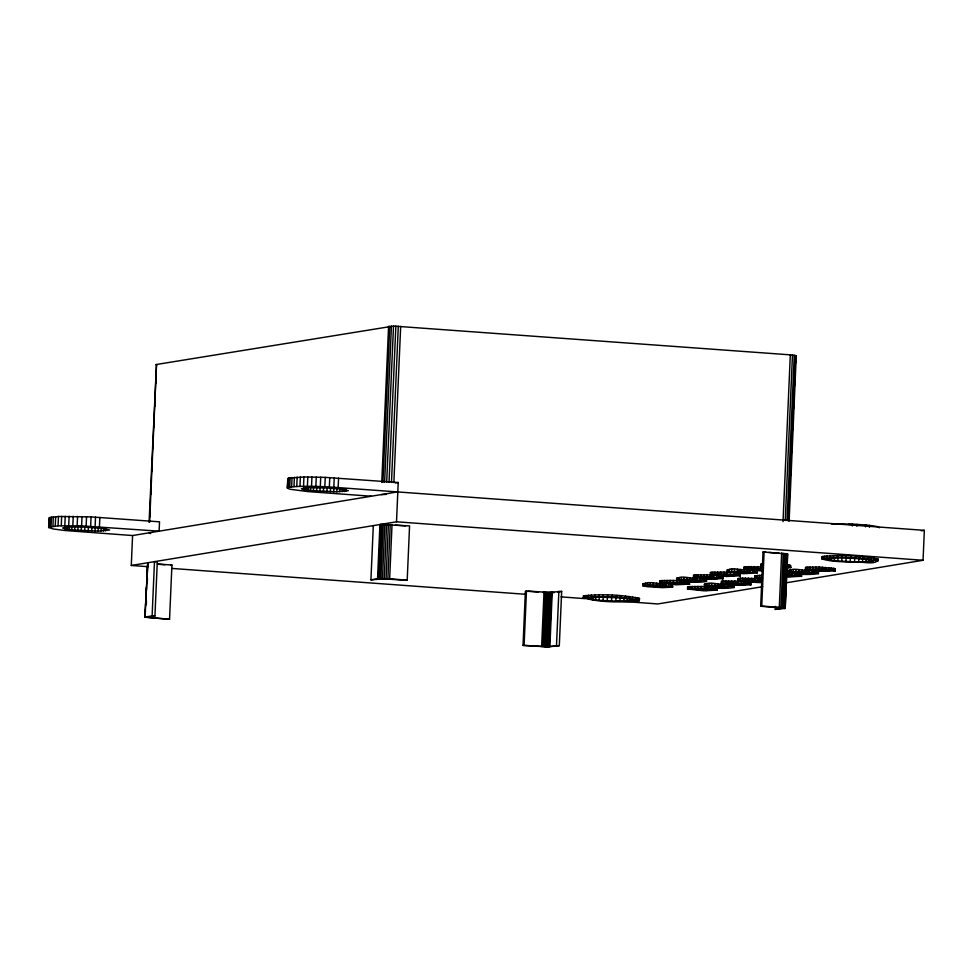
<?xml version="1.0" encoding="UTF-8"?>
<svg xmlns="http://www.w3.org/2000/svg" width="973" height="973" viewBox="0 0 973 973"><rect width="100%" height="100%" fill="white"/><g stroke="black" fill="none" stroke-linecap="round" stroke-linejoin="round"><path stroke-width="1.46" d="M48.65 527.378L49.331 517.672L58.465 516.468L91.061 516.906L159.523 521.82L159.11 531.173L81.598 525.87L58.052 525.821L48.65 527.378L52.968 528.935L64.899 530.504L132.583 535.539L397.811 491.864M48.93 527.743L49.331 517.672M49.732 526.709L50.134 517.356M51.07 526.429L51.484 517.077M52.931 526.186L53.333 516.833M55.266 525.979L55.668 516.627M58.052 525.821L58.465 516.468M61.25 525.712L61.664 516.359M64.814 525.639L65.227 516.298M65.179 528.911L62.722 527.998L68.779 527.001L84.128 527.074L103.162 528.461L109.621 529.993L98.164 531.1L74.702 530.103L65.179 528.911L65.288 526.235M66.967 529.227L67.088 526.551M68.694 525.627L69.107 516.274M69.192 529.531L69.302 526.855M71.783 529.823L71.905 527.159M72.817 525.663L73.23 516.31M74.702 530.103L74.824 527.439M77.147 525.736L77.56 516.395M77.889 530.358L78.059 526.357M81.246 530.589L81.428 526.575M81.598 525.87L82.012 516.517M84.724 530.771L84.894 526.77M86.123 526.04L86.536 516.687M88.227 530.917L88.397 526.916M90.647 526.259L91.061 516.906M91.681 531.027L91.863 527.025M95.026 531.088L95.196 527.074M95.111 526.515L95.512 517.162M98.164 531.1L98.273 528.424M99.441 526.819L99.842 517.466M101.034 531.063L101.143 528.4M103.564 530.99L103.685 528.315M105.716 530.869L105.838 528.193M147.92 566.687L131.282 565.471L132.583 535.539M144.892 617.235L147.86 562.735L144.892 617.235L169.557 619.278L171.929 565.033L157.298 563.963M149.064 522.355L156.507 364.474L393.506 326.064L792.472 355.011L796.34 355.863L795.44 363.598M145.123 617.393L145.451 609.852M145.646 605.34L146.437 587.254M146.643 582.742L147.422 564.656M149.623 522.197L156.507 364.474M146.303 603.99L146.437 600.986M147.227 582.9L147.422 578.376M150.122 516.699L150.316 512.151M151.107 493.956L151.314 489.407M152.104 471.212L152.299 466.663M153.102 448.456L153.235 445.427M154.026 427.232L154.221 422.683M154.95 405.996L155.218 399.927M155.948 383.253L156.142 378.704M145.488 616.979L152.116 615.885L154.488 561.652L157.298 561.847L154.926 616.091L147.908 617.393L169.557 619.278M371.297 496.23L307.48 491.547L289.808 489.212L287.351 488.057L287.765 478.716L288.847 478.047L303.929 476.989L325.237 477.378L398.225 482.511L396.51 521.796L131.282 565.471M287.351 488.057L288.032 478.363M287.619 487.716L288.434 487.4L288.847 478.047M288.434 487.4L289.772 487.12L290.185 477.767M289.772 487.12L291.632 486.877L292.046 477.524M291.632 486.877L293.968 486.67L294.381 477.317M293.968 486.67L296.765 486.512L297.166 477.159M296.765 486.512L299.964 486.403L300.365 477.05M299.964 486.403L303.527 486.33L303.929 476.989M303.88 489.601L301.435 488.689L307.48 487.692L326.332 487.911L341.864 489.151L348.334 490.684L336.865 491.791L313.415 490.793L303.88 489.601L304.002 486.926M305.668 489.906L305.79 487.242M303.527 486.33L307.395 486.318L307.809 476.965M307.894 490.222L308.015 487.546M310.496 490.514L310.667 486.512M307.395 486.318L311.53 486.354L311.932 477.001M313.415 490.793L313.586 486.792M311.53 486.354L315.848 486.427L316.261 477.086M316.59 491.049L316.772 487.047M319.959 491.28L320.129 487.266M315.848 486.427L320.312 486.561L320.713 477.208M323.425 491.462L323.595 487.461M320.312 486.561L324.836 486.731L325.237 477.378M326.928 491.608L327.11 487.607M785.187 582.973L923.049 560.278L924.35 530.346L329.361 486.95L329.762 477.597M330.394 491.718L330.565 487.704M333.727 491.779L333.897 487.765M333.812 487.205L334.226 477.852M336.865 491.791L337.035 487.789M338.142 487.497L338.555 478.157M339.735 491.754L339.905 487.753M342.277 491.681L342.387 489.005M344.43 491.56L344.539 488.884M346.133 491.389L346.254 488.714M370.932 579.859L377.56 578.765L379.932 524.52L409.572 525.894L407.201 580.139L406.142 580.309L384.384 578.838L370.932 579.859L373.304 525.615M381.769 482.462L388.592 326.259M377.56 578.765L378.375 578.667L380.747 524.423M382.924 482.34L389.747 326.137M378.375 578.667L379.494 578.607L381.866 524.362M384.603 482.28L391.426 326.077M379.494 578.607L380.881 578.57L383.253 524.325M380.881 578.57L382.474 578.57L384.846 524.325M386.682 482.267L393.506 326.064M382.474 578.57L384.226 578.594L386.585 524.35M389.03 482.316L395.853 326.101M384.226 578.594L386.05 578.655L388.409 524.411M391.474 482.413L398.298 326.21M407.201 580.139L387.874 578.74L390.246 524.496M389.65 578.862L392.022 524.617M393.858 482.559L400.681 326.356M523.036 645.367L525.396 591.122L526.466 590.952L548.225 592.423L561.676 591.414L559.305 645.646L547.763 646.936L523.036 645.367L547.154 646.668L559.305 645.646M524.094 645.184L526.466 590.952M541.645 646.473L544.016 592.229M543.031 646.559L545.403 592.314M544.454 646.619L546.826 592.387M545.853 646.668L548.225 592.423M547.154 646.668L549.526 592.435M548.298 646.656L550.669 592.411M549.21 646.607L551.582 592.362M549.867 646.534L552.238 592.289M556.495 645.44L558.867 591.207M583.216 598.176L583.435 595.938C601.898 593.919 621.382 594.539 639.504 598.517L639.285 600.742C621.115 602.53 600.244 602.615 583.362 597.811C601.521 596.023 622.392 595.938 639.285 600.742M584.262 597.495L584.347 595.622M585.904 597.227L585.989 595.354M588.239 597.008L588.324 595.135M590.416 599.21L587.947 598.103L598.809 597.179L615.435 597.641L629.92 598.967L634.688 600.45L619.971 601.363L599.137 600.329L590.416 599.21L590.538 596.279M591.207 596.863L591.292 594.99M592.727 599.599L592.849 596.668M594.722 596.765L594.807 594.904M595.671 599.976L595.792 597.045M598.687 596.753L598.772 594.88M599.137 600.329L599.271 597.398M603.005 596.802L603.078 594.929M603.029 600.645L603.224 596.254M607.201 600.913L607.614 595.05M611.518 601.132L611.713 596.741M612.175 597.106L612.26 595.233M615.824 601.278L616.018 596.887M616.797 597.349L616.882 595.476M619.971 601.363L620.166 596.972M621.261 597.641L621.346 595.768M623.839 601.375L623.961 598.456M625.469 597.981L625.542 596.108M627.269 601.326L627.39 598.395M629.276 598.359L629.361 596.485M630.151 601.192L630.285 598.261M632.596 598.748L632.681 596.887M635.345 599.161L635.418 597.3M637.424 599.587L637.51 597.714M638.799 599.988L638.884 598.127M642.91 585.77C644.369 579.361 660.886 584.98 666.237 583.824L666.152 585.685L672.732 587.12L662.467 587.631L646.984 586.658L642.91 585.77L643.068 583.642M643.567 586.062L642.983 583.897M642.983 585.503L643.822 585.284L643.895 583.423M643.822 585.284L645.354 585.114L645.427 583.253M645.354 585.114L647.507 585.016L647.592 583.143M647.507 585.016L650.183 584.968L650.268 583.095M650.183 584.968L653.248 584.992L653.333 583.119M653.248 584.992L656.544 585.077L656.629 583.216M659.743 582.997L659.913 580.869L660.74 580.65L673.462 580.443L683.082 581.051L682.997 582.912L689.65 584.092L676.016 584.773L659.743 582.997L667.028 582.195L682.997 582.912M666.152 585.685L659.901 585.235L659.986 583.362M660.655 582.511L660.74 580.65M662.187 582.341L662.272 580.48M663.16 585.442L663.245 583.569M664.352 582.231L664.437 580.37M667.028 582.195L667.113 580.322M668.731 585.977L668.816 584.104M670.093 582.219L670.178 580.346M670.762 586.269L670.835 584.396L672.221 584.7L672.805 586.865M672.136 586.573L672.221 584.7M673.389 582.304L673.462 580.443M676.588 580.224C677.913 573.875 691.937 579.409 696.923 578.023L696.85 579.896C727.536 581.574 674.07 585.114 676.758 578.096M676.746 582.462L676.831 580.589M677.257 580.504L676.673 578.351M676.673 579.957L677.5 579.738L677.585 577.865M677.5 579.738L679.032 579.567L679.118 577.707M680.005 582.669L680.091 580.796M679.032 579.567L681.197 579.458L681.27 577.597M681.197 579.458L683.873 579.422L683.958 577.548M685.576 583.204L685.649 581.331L689.066 581.927L689.565 584.347M683.873 579.422L686.938 579.446L687.011 577.573M687.607 583.496L687.68 581.623M687.485 589.03L687.656 586.901L688.483 586.67L701.205 586.476L707.821 586.828L707.736 588.701L717.393 590.112L703.747 590.806L687.485 589.03L694.771 588.227L707.736 588.701M688.154 589.31L687.656 586.901M688.398 588.543L688.483 586.67M688.981 583.8L689.066 581.927M686.938 579.446L690.234 579.531L690.307 577.67M689.93 588.373L690.015 586.512M692.083 588.264L692.168 586.403M693.433 577.451L693.591 575.323L694.43 575.092L707.152 574.885L713.768 575.25L713.683 577.123L723.34 578.534L709.694 579.227L693.433 577.451L700.718 576.648L713.683 577.123M696.85 579.896L693.591 579.689L693.676 577.816M694.102 577.731L693.591 575.323M694.345 576.965L694.43 575.092M694.771 588.227L694.844 586.354M695.877 576.794L695.95 574.934M698.03 576.685L698.115 574.824M697.836 588.251L697.909 586.378M699.842 580.139L699.915 578.278M700.718 576.648L700.791 574.775M701.119 588.337L701.205 586.476M702.409 580.431L702.494 578.558L705.912 579.154L706.495 581.307M703.771 576.673L703.856 574.8M704.33 586.257C705.656 579.908 719.679 585.442 724.666 584.055L724.581 585.928C755.279 587.607 701.813 591.146 704.488 584.128M704.44 580.723L704.525 578.85M704.488 588.495L704.561 586.622M704.416 585.989L705.243 585.77L705.316 583.897M705.826 581.027L705.912 579.154M706.41 581.574L706.58 579.446M706.301 590.416L711.774 590.052L703.37 588.884L693.104 589.091L706.301 590.416L706.422 587.485M705.243 585.77L706.775 585.6L706.848 583.739M707.067 576.758L707.152 574.885M706.775 585.6L708.928 585.491L709.013 583.63M709.901 578.789L717.721 578.473L709.317 577.305L699.052 577.512L709.901 578.789L710.022 575.858M710.278 574.678L710.436 572.538L711.263 572.319L723.997 572.112L730.614 572.477L730.528 574.35L740.173 575.761L726.539 576.454L710.278 574.678L717.551 573.875L730.528 574.35M710.436 576.916L710.509 575.043M711.19 574.192L711.263 572.319M710.728 588.945L710.813 587.084M708.928 585.491L711.604 585.454L711.689 583.581M712.248 578.838L712.37 575.907M712.723 574.021L712.795 572.16M713.306 589.237L713.391 587.364L716.809 587.96L717.308 590.38M714.875 573.912L714.96 572.051M711.604 585.454L714.669 585.478L714.754 583.605M715.337 589.529L715.423 587.656M716.675 577.366L716.76 575.505L722.744 576.381L723.255 578.801M716.724 589.833L716.809 587.96M717.551 573.875L717.636 572.002M714.669 585.478L717.965 585.564L718.05 583.691M718.354 587.497L709.949 586.318L720.215 586.111L728.619 587.278L718.354 587.497L718.475 584.566M719.254 577.646L719.339 575.785M720.616 573.9L720.701 572.027M720.798 587.595L720.92 584.664M721.285 577.95L721.37 576.077M721.163 583.484L734.81 582.791L746.996 583.678L750.986 584.834L737.437 585.26L721.163 583.484L721.334 581.343L722.161 581.124L740.417 581.209M724.581 585.928L721.321 585.722L721.407 583.849M722.075 582.997L722.161 581.124M722.428 579.02L722.501 577.147L723.413 576.673M722.671 578.254L722.744 576.381M723.608 582.827L723.693 580.966M723.912 573.985L723.997 572.112M724.289 575.919L715.885 574.739L726.162 574.532L734.554 575.7L724.289 575.919L724.423 572.988M725.773 582.718L725.858 580.857M726.746 576.016L726.867 573.085M727.111 571.905L740.757 571.212L757.018 572.988L743.384 573.681L727.111 571.905C728.911 565.714 741.085 570.932 746.364 569.631M727.196 571.638L727.281 569.764M727.269 574.143L727.354 572.27M728.023 571.419L728.108 569.546M727.573 586.172L727.658 584.311L732.268 584.882L734.311 585.478L734.226 587.339M728.449 582.681L728.534 580.808M729.555 571.248L729.641 569.375M730.151 586.451L730.236 584.591M731.72 571.139L731.805 569.278M731.514 582.705L731.599 580.832M732.183 586.755L732.268 584.882M732.803 584.566L726.782 583.545L737.048 583.338L745.452 584.505L732.803 584.566L732.937 581.647M733.52 574.593L733.606 572.732L738.203 573.304L740.258 573.9L740.173 575.761M733.569 587.06L733.642 585.187M734.396 571.102L734.481 569.229M734.153 587.607L734.311 585.478M734.81 582.791L734.895 580.917M735.187 584.724L735.32 581.793M736.099 574.873L736.184 573.012M737.461 571.127L737.546 569.254M738.13 575.177L738.203 573.304M738.008 580.711L738.179 578.57L740.538 578.181L761.336 578.753L761.263 580.626L745.294 579.908L738.008 580.711L744.661 581.878L760.631 582.596M738.166 582.949L738.252 581.076M738.75 572.988L732.73 571.966L742.995 571.759L751.399 572.927L738.75 572.988L738.884 570.069M738.677 580.99L738.179 578.57M738.921 580.224L739.006 578.351M739.516 575.481L739.589 573.608M740.1 576.028L740.258 573.9M740.757 571.212L740.842 569.339M740.453 580.054L740.538 578.181M741.426 583.155L741.511 581.282M742.618 579.944L742.691 578.084M762.418 570.969L746.011 569.716L743.956 569.132L744.126 566.991L763.209 566.858M744.114 571.37L744.199 569.497M744.625 569.412L744.126 566.991M743.956 569.132L744.868 568.646L744.953 566.773M744.418 583.399L744.503 581.538L750.487 582.413L750.986 584.834M745.294 579.908L745.379 578.035M744.868 568.646L746.4 568.475L746.486 566.602M747.373 571.577L747.459 569.704L755.048 570.531L757.103 571.127L756.933 573.255M746.996 583.678L747.069 581.818M746.4 568.475L748.565 568.366L748.638 566.505M748.359 579.932L748.444 578.059M749.028 583.982L749.101 582.109M750.365 571.82L750.451 569.947M750.402 584.287L750.487 582.413M748.565 568.366L751.241 568.329L751.326 566.456M751.655 580.017L751.728 578.144M752.944 572.1L753.017 570.239M751.241 568.329L754.306 568.354L754.379 566.481M754.853 577.938L755.024 575.797L762.212 575.262L762.139 577.135L754.853 577.938L761.506 579.105M754.975 572.404L755.048 570.531M754.939 577.67L755.024 575.797M755.012 580.176L755.097 578.303M755.766 577.451L755.851 575.578M756.349 572.708L756.435 570.835M757.298 577.281L757.383 575.408M754.306 568.354L757.602 568.439L757.675 566.566M758.271 580.382L758.344 578.509M759.451 577.171L759.536 575.298M760.801 566.359L760.959 564.218L763.331 563.829L763.246 565.702L760.801 566.359L762.844 566.943M763.124 568.731L760.959 568.597L761.044 566.724M760.886 566.091L760.959 564.218M761.713 565.872L761.798 563.999M775.311 609.414L782.328 608.113L760.679 606.228L763.051 551.983L787.716 554.026L785.223 608.405L775.311 609.414L775.445 606.398M760.679 606.228L761.737 606.057L764.109 551.813M785.223 608.405L779.288 607.334L781.66 553.09M783.034 521.65L790.319 354.829M780.942 607.468L783.301 553.236M785.26 520.324L792.472 355.011M782.401 607.626L784.761 553.382M787.035 520.531L794.26 355.23M783.606 607.784L785.977 553.54M784.53 607.955L786.889 553.71M788.337 520.75L795.549 355.449M784.749 608.526L785.15 599.477M785.673 587.424L786.135 576.88M786.658 564.827L787.048 555.79M788.629 519.801L789.091 509.195M789.614 497.057L790.015 487.959M790.538 475.821L791.013 465.216M791.535 453.077L791.998 442.46M792.533 430.334L792.922 421.236M793.457 409.098L793.919 398.48M794.455 386.354L794.917 375.736M785.114 608.113L787.485 553.868M789.115 521.163L796.255 355.656M788.544 572.392C789.869 566.043 803.88 571.577 808.879 570.19L808.794 572.063C839.48 573.742 786.026 577.281 788.702 570.251M788.264 568.098L790.708 567.441L788.653 566.858L788.738 564.985L786.707 564.693M787.96 576.94L801.594 576.247L788.689 574.629L788.775 572.756L786.537 572.647M789.2 572.671L788.616 570.519M788.616 572.124L789.444 571.905L789.529 570.032M790.04 567.162L790.112 565.289L788.738 564.985M790.623 567.709L790.112 565.289M790.708 567.441L790.781 565.581M789.444 571.905L790.976 571.735L791.061 569.862M791.949 574.836L792.034 572.963L788.775 572.756M790.976 571.735L793.141 571.625L793.226 569.752M794.941 575.079L795.026 573.206L792.034 572.963M793.141 571.625L795.817 571.589L795.902 569.716M797.519 575.359L797.605 573.498M795.817 571.589L798.882 571.613L798.967 569.74M799.551 575.663L799.636 573.79L801.679 574.374L801.521 576.515M800.937 575.967L801.01 574.094M798.882 571.613L802.178 571.698L802.263 569.825M805.376 569.606L805.547 567.478L806.374 567.259L819.096 567.052L834.7 568.548L835.199 570.969L818.281 571.236L805.376 569.606L819.023 568.925L831.197 569.813L835.199 570.969M808.794 572.063L805.535 571.856L805.62 569.983M806.045 569.898L805.547 567.478M806.289 569.132L806.374 567.259M807.821 568.962L807.906 567.089M809.986 568.852L810.059 566.979M811.786 572.306L811.871 570.433M812.662 568.816L812.747 566.943M814.365 572.586L814.437 570.713L817.855 571.321L818.439 573.474M815.727 568.84L815.812 566.967M816.396 572.89L816.469 571.017M817.77 573.194L817.855 571.321M818.354 573.742L818.524 571.601M819.023 568.925L819.096 567.052M821.917 558.867L822.149 556.629C840.599 554.61 860.096 555.23 878.218 559.207C876.624 566.177 859.329 560.606 853.808 562.321C843.226 561.494 832.097 562.09 821.917 558.867C839.881 555.948 860.071 557.347 878.133 561.068M821.844 570.956L829.665 570.64L821.261 569.46L810.995 569.679L821.844 570.956L821.978 568.025M822.55 559.256L822.149 556.629M822.38 569.083L822.465 567.21M822.963 558.186L823.049 556.313M824.605 557.918L824.69 556.045M824.192 570.993L824.326 568.074M825.639 569.29L825.712 567.417M826.953 557.699L827.026 555.826M828.631 569.533L828.704 567.66M829.908 557.553L829.993 555.68M831.429 560.29L826.661 558.794L837.51 557.87L854.148 558.332L868.621 559.657L873.401 561.141L858.685 562.053L837.85 561.02L831.429 560.29L831.562 557.359M831.197 569.813L831.283 567.94M833.423 557.456L833.508 555.595M833.229 570.117L833.314 568.244M834.372 560.667L834.506 557.736M834.372 571.187L834.457 569.314L835.369 568.828M834.615 570.421L834.7 568.548M837.388 557.444L837.473 555.571M837.85 561.02L838.045 556.629M841.706 557.493L841.791 555.619M841.742 561.336L841.925 556.945M845.914 561.603L846.328 555.741M850.22 561.822L850.414 557.432M850.889 557.797L850.961 555.924M852.275 525.992L852.36 524.131L831.38 523.875M854.525 561.968L854.72 557.578M855.498 558.04L855.583 556.167M856.897 526.235L856.97 524.374L852.36 524.131M858.685 562.053L858.867 557.663M859.974 558.332L860.059 556.459M862.54 562.066L862.735 557.675M864.17 558.672L864.255 556.799M865.556 526.867L865.642 525.006L856.97 524.374M865.97 562.017L866.104 559.086M867.977 559.049L868.062 557.176M869.375 527.244L869.448 525.371L865.642 525.006M868.865 561.883L868.986 558.952M871.103 561.689L871.382 557.578M874.046 559.852L874.131 557.991M876.138 560.278L876.211 558.405M877.512 560.679L877.585 558.818M659.913 580.869L660.497 581.416M710.436 572.538L711.02 573.097M717.466 588.251L716.554 588.726M751.156 582.705L750.244 583.18M757.103 571.127L756.191 571.601M583.435 595.938L583.922 596.692M639.504 598.517L638.458 599.186M879.458 527.767L877.597 526.612L869.448 525.371M878.218 559.207L877.172 559.876M149.161 532.815L150.681 533.605M784.311 554.075L781.866 553.382M705.668 579.92L706.495 579.701M739.346 574.374L740.173 574.155M733.399 585.953L734.226 585.734M817.612 572.088L818.439 571.869M395.281 482.997L398.225 482.511M170.871 565.204L171.929 565.033M921.358 530.844L924.35 530.346M557.699 592.058L561.676 591.414M762.71 586.683L657.809 603.953L615.447 600.852M382.742 524.727L390.964 524.788M381.234 494.6L386.147 494.393M762.187 577.719L760.472 577.998L762.552 578.631M554.233 592.593L542.958 592.399M762.771 570.519L749.575 569.193L762.224 569.132M788.166 576.503L795.987 576.186L787.583 575.007M848.432 524.35L859.779 524.934M757.602 568.439L760.959 568.597M802.178 571.698L805.535 571.856M786.452 574.52L788.689 574.629M690.234 579.531L693.591 579.689M717.965 585.564L721.321 585.722M656.544 585.077L659.901 585.235M324.836 486.731L329.361 486.95M386.05 578.655L387.874 578.74M396.51 521.796L923.049 560.278M395.354 525.116L405.583 525.858M763.051 551.983L765.97 552.202M768.901 552.409L779.13 553.163M761.737 606.057L779.288 607.334M157.699 564.243L165.021 564.778M528.327 591.341L538.568 592.083M172.136 568.451L526.186 594.333M560.983 596.875L585.187 598.65M588.215 598.869L591.243 599.088M152.116 615.885L154.926 616.091M864.839 525.371L870.093 525.979M786.622 566.554L788.653 566.858M744.71 567.551L746.084 567.843M756.982 576.648L754.939 576.065M156.738 365.045L155.96 364.644M760.886 564.486L761.543 564.766M727.196 570.032L727.865 570.324M704.403 584.384L705.072 584.676M288.872 479.47L287.765 478.716M649.076 585.673L656.921 587.011L667.186 586.792L658.794 585.624L649.076 585.673M665.921 582.9L673.766 584.238L684.031 584.019L675.627 582.851L665.921 582.9M682.766 580.127L690.611 581.465L700.876 581.246L692.472 580.078L682.766 580.127M744.187 580.613L752.032 581.951L762.297 581.732L753.893 580.553L744.187 580.613M794.71 572.294L802.555 573.62L812.82 573.413L804.416 572.233L794.71 572.294"/></g></svg>
